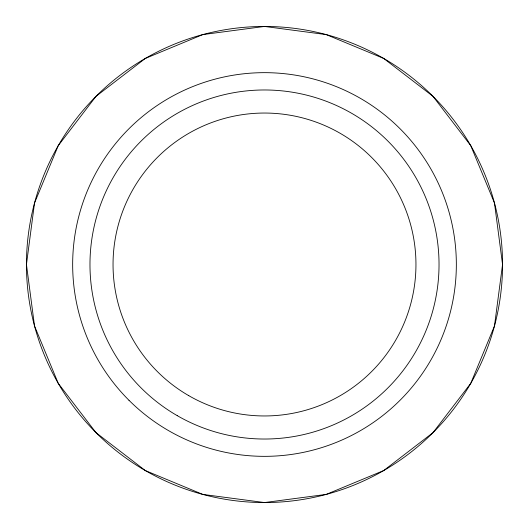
<?xml version="1.0" encoding="UTF-8"?>
<svg xmlns="http://www.w3.org/2000/svg" width="529" height="529" viewBox="0 0 529 529"><rect width="100%" height="100%" fill="white"/><g stroke="black" fill="none" stroke-linecap="round" stroke-linejoin="round"><path stroke-width="0.79" d="M34.53 202.997L26.45 264.5L34.53 326.003L58.243 383.353L96.013 432.669L145.31 470.559L202.779 494.41L264.5 502.55L326.221 494.41L383.69 470.559L432.986 432.669L470.757 383.353L494.47 326.003L502.55 264.5L494.47 202.997L470.757 145.647L432.986 96.331L383.69 58.441L326.221 34.59L264.5 26.45L202.779 34.59L145.31 58.441L96.013 96.331L58.243 145.647L34.53 202.997M177.235 415.649A174.537 174.537 0 0 0 439.03 264.5A174.537 174.537 0 0 0 177.235 113.351A174.537 174.537 0 0 0 177.235 415.649M128.977 400.281A191.842 191.842 0 0 0 449.855 313.975A191.842 191.842 0 0 0 214.675 79.244A191.842 191.842 0 0 0 128.977 400.281M188.774 395.666A151.453 151.453 0 0 0 415.953 264.5A151.453 151.453 0 0 0 188.774 133.334A151.453 151.453 0 0 0 188.774 395.666M96.252 432.907A238.05 238.05 0 0 0 494.47 326.003A238.05 238.05 0 0 0 202.779 34.59A238.05 238.05 0 0 0 96.252 432.907"/></g></svg>
